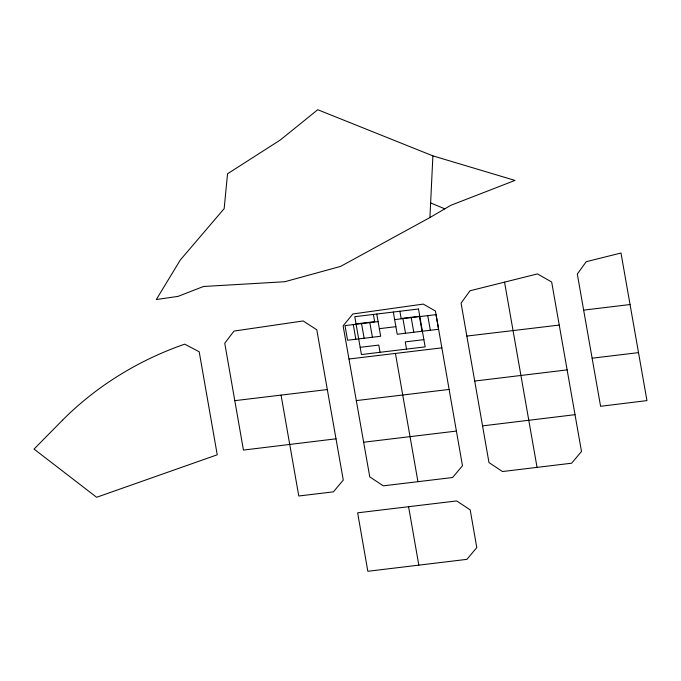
<?xml version="1.0" encoding="UTF-8"?>
<svg xmlns="http://www.w3.org/2000/svg" width="681" height="681" viewBox="0 0 681 681"><rect width="100%" height="100%" fill="white"/><g stroke="black" fill="none" stroke-linecap="round" stroke-linejoin="round"><path stroke-width="1.02" d="M429.924 217.545L432.895 155.872L317.755 109.718L280.257 140.031L227.548 173.757L224.168 208.624L180.312 259.98L156.315 299.538L178.064 296.38L203.491 286.488L284.803 281.738L340.645 266.382L429.924 217.545L450.831 205.304L514.989 180.414L432.895 155.872M356.044 323.909L374.669 321.67L373.401 314.452M419.768 316.231L401.143 318.478L399.875 311.26M378.1 321.619L345.003 325.603L347.574 340.236L380.67 336.252L376.772 314.043M394.648 319.619L436.027 314.639L438.598 329.272L397.219 334.252L393.32 312.051M379.343 328.676L395.891 326.676M583.651 310.127L600.591 406.293L646.95 400.598L620.995 253.017L586.23 261.7L577.309 274.06L583.651 310.127L630.053 304.535M360.155 347.319L378.781 345.08L380.049 352.298M423.88 339.649L405.263 341.888L406.523 349.106M348.987 359.015L441.858 347.838M234.792 400.658L327.323 389.558M592.147 358.206L638.497 352.622M474.717 381.054L567.128 369.885L581.497 451.469L571.623 463.208L502.484 471.541L488.975 462.578L461.08 303.13L470.001 290.77L537.488 273.907L551.67 282.011L567.128 369.885M356.299 400.598L449.12 389.43L462.476 465.761L452.584 477.526L383.301 485.842L369.766 476.896L343.113 325.841L352.843 313.967L423.259 304.092L435.431 311.03L449.12 389.43M336.005 438.811L243.44 450.073L224.747 343.233L234.009 331.077L303.139 320.955L316.784 329.757L343.275 480.088L333.384 491.852L298.78 495.998L281.066 395.125M482.548 425.88L575.028 414.678M456.415 431.073L363.637 442.233M408.583 506.707L357.636 512.827L367.834 571.282L466.894 559.356L476.785 547.592L470.205 509.882L456.67 500.935L408.583 506.707L418.824 565.145M466.851 336.073L559.254 325.075M430.537 202.887L444.821 208.846M504.553 282.138L537.054 467.379M427.753 315.635L430.324 330.268M419.479 316.631L422.05 331.264M411.205 317.627L413.776 332.26M402.931 318.623L405.501 333.256M417.938 481.68L395.431 353.413M369.826 322.615L372.396 337.248M361.551 323.611L364.122 338.244M353.277 324.607L355.848 339.24M62.456 420.237L34.05 449.077L96.625 497.283L217.239 454.789L199.192 351.762L184.704 344.16C138.941 360.011 96.659 385.855 62.456 420.237M418.5 309.012L354.775 316.691L361.424 354.537L425.148 346.867L418.5 309.012"/></g></svg>
